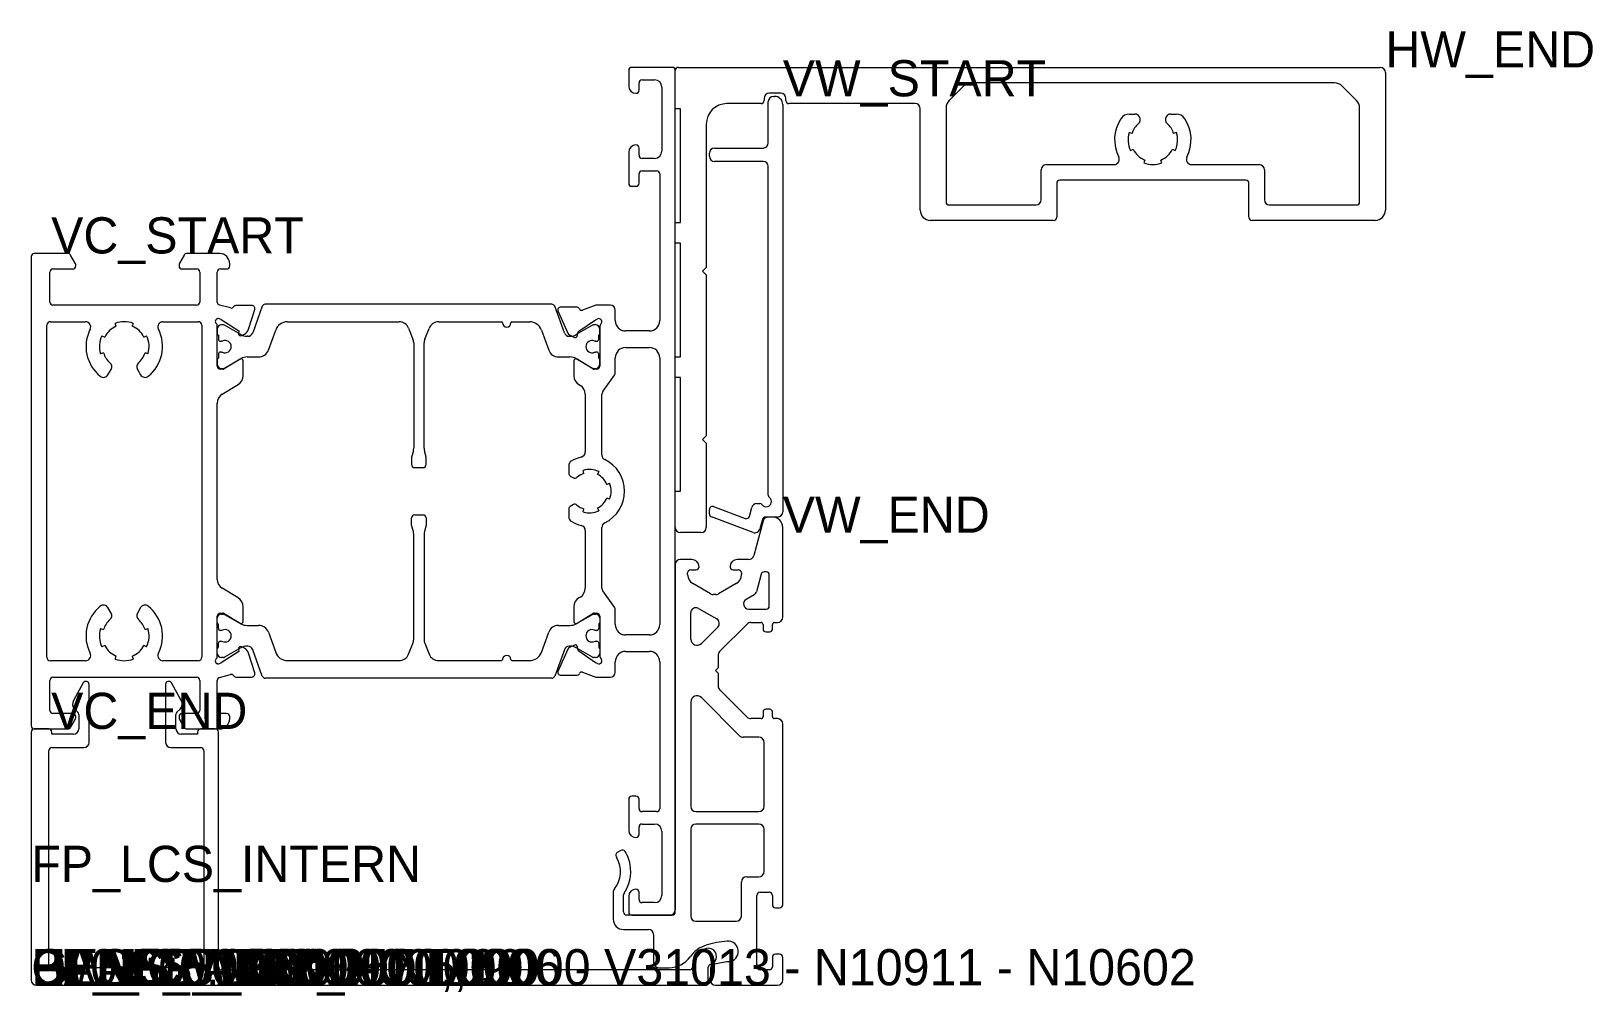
# Model space of a CAD drawing. Header units: metres. Extents: x 0 to 151, y -1 to 92.
import ezdxf

# ---------------------------------------------------------------- set-up
doc = ezdxf.new("R2010")
doc.units = ezdxf.units.M

msp = doc.modelspace()

# ---------------------------------------------------------------- linework, layer by layer
for p, q in [((57.800257, 88.501595), (57.800257, 87.001595)), ((62.000257, 88.801595), (58.100257, 88.801595)), ((62.300257, 7.101595), (62.300257, 88.501595)), ((62.300257, 84.801165), (62.300257, 88.501595)), ((62.599826, 88.801595), (130.501157, 88.801595)), ((131.001157, 88.301595), (131.001157, 74.997662)), ((58.800257, 86.601595), (58.800257, 87.301595)), ((59.100257, 87.601595), (60.300257, 87.601595)), ((61.000257, 86.901595), (61.000257, 80.701595)), ((72.499597, 86.300935), (71.399467, 86.302384)), ((90.206463, 87.008702), (88.79225, 85.594488)), ((126.086943, 87.301595), (90.91357, 87.301595)), ((128.208264, 85.594488), (126.79405, 87.008702)), ((62.800257, 84.801883), (62.300257, 84.801165)), ((62.800257, 73.801883), (62.800257, 84.801883)), ((70.600257, 85.301595), (67.300257, 85.301595)), ((70.900257, 85.802384), (70.900257, 85.601595)), ((71.300257, 81.501595), (71.300257, 85.501595)), ((71.800257, 86.001595), (71.900257, 86.001595)), ((72.700257, 85.201595), (72.700257, 45.801595)), ((73.000257, 85.601595), (73.000257, 85.800935)), ((85.499356, 85.301595), (73.300257, 85.301595)), ((85.999356, 74.997662), (85.999356, 84.801595)), ((88.499356, 84.887381), (88.499356, 75.797662)), ((128.501157, 75.797662), (128.501157, 84.887381)), ((65.300257, 83.301595), (65.300257, 69.4512)), ((106.246791, 84.284905), (106.775571, 84.284905)), ((107.208584, 84.034905), (107.224522, 84.0073)), ((109.775992, 84.0073), (109.79193, 84.034905)), ((110.224942, 84.284905), (110.753722, 84.284905)), ((106.493554, 82.416648), (106.206882, 82.505074)), ((110.793631, 82.505074), (110.50696, 82.416648)), ((57.800257, 80.601595), (57.800257, 77.601595)), ((58.800257, 80.301595), (58.800257, 81.001595)), ((65.600257, 80.201595), (65.600257, 80.501595)), ((66.100257, 81.001595), (70.800257, 81.001595)), ((106.337931, 80.756341), (106.608222, 80.886506)), ((110.392291, 80.886506), (110.662582, 80.756341)), ((60.300257, 80.001595), (59.100257, 80.001595)), ((59.100257, 78.801595), (60.500257, 78.801595)), ((70.800257, 79.701595), (66.100257, 79.701595)), ((71.300257, 47.426095), (71.300257, 79.201595)), ((97.699356, 75.997662), (97.699356, 78.897662)), ((98.199356, 79.397662), (104.754592, 79.397662)), ((107.73304, 79.842827), (107.623438, 79.563565)), ((109.377075, 79.563565), (109.267473, 79.842827)), ((112.245921, 79.397662), (118.801157, 79.397662)), ((119.301157, 78.897662), (119.301157, 75.997662)), ((58.100257, 77.301595), (58.500257, 77.301595)), ((58.800257, 77.601595), (58.800257, 78.501595)), ((60.800257, 78.501595), (60.800257, 64.301833)), ((99.199356, 77.597662), (99.199356, 74.297662)), ((117.501157, 77.897662), (99.499356, 77.897662)), ((117.801157, 74.297662), (117.801157, 77.597662)), ((88.799356, 75.497662), (97.199356, 75.497662)), ((119.801157, 75.497662), (128.201157, 75.497662)), ((62.300257, 73.801165), (62.800257, 73.801883)), ((62.300257, 71.801165), (62.300257, 73.801165)), ((98.899356, 73.997662), (86.999356, 73.997662)), ((130.001157, 73.997662), (118.101157, 73.997662)), ((62.800257, 71.801883), (62.300257, 71.801165)), ((62.800257, 60.797647), (62.800257, 71.801883)), ((0, 70.501595), (0, 25.101595)), ((3.549444, 70.801595), (0.3, 70.801595)), ((4.259807, 69.871211), (3.809252, 70.651595)), ((4.3, 69.601595), (4.3, 69.721211)), ((14.3, 69.721211), (14.3, 69.601595)), ((14.790747, 70.651595), (14.340192, 69.871211)), ((18.2, 70.801595), (15.050555, 70.801595)), ((19.2, 69.601595), (19.2, 69.801595)), ((1.8, 66.101595), (1.8, 69.001595)), ((2.1, 69.301595), (4, 69.301595)), ((14.6, 69.301595), (16, 69.301595)), ((16.3, 69.001595), (16.3, 66.101595)), ((18, 66.101611), (18, 69.001595)), ((18.3, 69.301595), (18.9, 69.301595)), ((65.300257, 69.4512), (64.946703, 69.097647)), ((64.946703, 69.097647), (65.300257, 68.744093)), ((65.300257, 68.744093), (65.300257, 53.1512)), ((16, 65.801595), (2.1, 65.801595)), ((19.260982, 65.538064), (18.223536, 65.811519)), ((21.337806, 65.777109), (19.786712, 65.777109)), ((21.022111, 63.46672), (21.624075, 65.387389)), ((22.356081, 65.689499), (21.427178, 63.137358)), ((50.36201, 65.886893), (22.637989, 65.886893)), ((51.572821, 63.137359), (50.643918, 65.689499)), ((50.961144, 65.181228), (51.909794, 63.075712)), ((52.814785, 65.595746), (51.235857, 65.606203)), ((54.630549, 65.784168), (53.328683, 65.316027)), ((56.000009, 65.801842), (54.732069, 65.801865)), ((56.5, 64.301833), (56.5, 65.301842)), ((1.5, 31.751595), (1.5, 63.851595)), ((1.85, 64.201595), (5.254078, 64.201595)), ((8.232526, 63.75643), (8.122924, 64.035692)), ((9.87656, 64.035692), (9.766958, 63.75643)), ((12.745406, 64.201595), (16.15, 64.201595)), ((16.5, 63.851595), (16.5, 31.751595)), ((18, 64.501594), (18.038281, 64.501594)), ((18, 59.901594), (18, 63.935909)), ((18, 63.486893), (18, 63.060098)), ((18.359793, 64.408181), (20.06789, 63.324118)), ((18.606444, 63.886893), (18.4, 63.886893)), ((20.288332, 62.947471), (18.706389, 63.86013)), ((24.777782, 64.186893), (35.583348, 64.186893)), ((36.510934, 63.560504), (36.927585, 62.526059)), ((38.071121, 62.511376), (38.488169, 63.557278)), ((39.417048, 64.186893), (45.5, 64.186893)), ((46.5, 64.186893), (48.222217, 64.186893)), ((54.293611, 63.86013), (52.711667, 62.947471)), ((52.966507, 63.270133), (54.595264, 64.394599)), ((54.6, 63.886893), (54.393555, 63.886893)), ((54.595264, 64.394599), (54.777973, 64.475946)), ((55, 63.754659), (55, 59.901873)), ((55, 63.060098), (55, 63.486893)), ((6.837417, 62.842916), (7.107707, 62.712751)), ((10.891777, 62.712751), (11.162067, 62.842916)), ((18.1, 62.886893), (18.1, 62.511893)), ((18.3, 62.311893), (18.411806, 62.311893)), ((18.496354, 62.330643), (18.411806, 62.311893)), ((20.06789, 63.324118), (20.055793, 63.035697)), ((20.348271, 62.850072), (20.629341, 62.997001)), ((20.950063, 62.786893), (20.887999, 62.786893)), ((22.939519, 61.444873), (23.650151, 63.397317)), ((37, 62.152448), (37, 51.964977)), ((38, 51.964934), (38, 62.140991)), ((49.349848, 63.397317), (50.06048, 61.444873)), ((52.112, 62.786893), (52.049937, 62.786893)), ((52.05473, 62.927901), (52.562153, 62.687182)), ((52.847226, 62.883991), (52.837924, 62.999086)), ((54.588193, 62.311893), (54.503645, 62.330643)), ((54.588193, 62.311893), (54.7, 62.311893)), ((54.9, 62.511893), (54.9, 62.886893)), ((59.800257, 63.301833), (57.5, 63.301833)), ((6.993039, 61.182609), (6.706367, 61.094183)), ((11.293117, 61.094183), (11.006445, 61.182609)), ((18, 60.513688), (18, 60.086893)), ((18.1, 61.061893), (18.1, 60.686893)), ((18.411806, 61.261893), (18.3, 61.261893)), ((18.411806, 61.261893), (18.496354, 61.243143)), ((20.2, 60.575355), (18.669615, 59.641787)), ((18.706389, 59.713656), (20.288332, 60.626316)), ((20.887999, 60.786893), (21.999827, 60.786893)), ((51.000173, 60.786893), (52.112, 60.786893)), ((52.711667, 60.626316), (54.293611, 59.713656)), ((54.322503, 59.645808), (52.804202, 60.572583)), ((54.503645, 61.243143), (54.588193, 61.261893)), ((54.7, 61.261893), (54.588193, 61.261893)), ((54.9, 60.686893), (54.9, 61.061893)), ((55, 60.086893), (55, 60.513688)), ((56.5, 59.31764), (56.5, 60.701816)), ((57.5, 61.701816), (59.800257, 61.701816)), ((60.800257, 60.701816), (60.800257, 34.901375)), ((62.300257, 58.797647), (62.300257, 60.797647)), ((62.300257, 60.797647), (62.800257, 60.797647)), ((7.419394, 59.064352), (7.724007, 59.591957)), ((10.275477, 59.591957), (10.58009, 59.064352)), ((18.519615, 59.601594), (18.3, 59.601594)), ((18.4, 59.686893), (18.606444, 59.686893)), ((20.5, 58.976961), (20.5, 60.40215)), ((52.5, 60.401873), (52.5, 58.97629)), ((54.393555, 59.686893), (54.6, 59.686893)), ((54.7, 59.601873), (54.478806, 59.601873)), ((55.290424, 57.432537), (56.409576, 59.030852)), ((18.479227, 57.18289), (20.020772, 58.123266)), ((52.97899, 58.122739), (53.121009, 58.03605)), ((62.800257, 58.797647), (62.300257, 58.797647)), ((62.800257, 47.801165), (62.800257, 58.797647)), ((18, 39.273996), (18, 56.329194)), ((53.6, 57.182499), (53.6, 51.596329)), ((55.2, 51.311581), (55.2, 57.145749)), ((65.300257, 53.1512), (64.946703, 52.797647)), ((36.965926, 51.706158), (36.799994, 51.086893)), ((38.199994, 51.086893), (38.034074, 51.706115)), ((64.946703, 52.797647), (65.300257, 52.444093)), ((65.300257, 52.444093), (65.300257, 44.301165)), ((36.799994, 51.086893), (36.799994, 50.386893)), ((37.099994, 50.086893), (37.899994, 50.086893)), ((38.199994, 50.386893), (38.199994, 51.086893)), ((52, 50.28353), (52, 49.529205)), ((52.15, 49.269397), (52.442654, 49.100434)), ((53.46944, 49.521626), (53.381014, 49.808298)), ((54.911156, 49.69363), (54.78099, 49.423339)), ((55.675572, 48.459209), (55.954835, 48.568811)), ((55.954835, 47.034379), (55.675572, 47.143981)), ((62.300257, 47.801165), (62.800257, 47.801165)), ((62.300257, 44.301165), (62.300257, 47.801165)), ((37.099994, 45.516297), (37.899994, 45.516297)), ((52, 46.073986), (52, 45.319661)), ((52.442654, 46.502757), (52.15, 46.333793)), ((53.381014, 45.794892), (53.46944, 46.081564)), ((54.78099, 46.179851), (54.911156, 45.909561)), ((65.600257, 45.602887), (65.600257, 46.029827)), ((69.834874, 43.814499), (65.795377, 45.321817)), ((66.005137, 46.310897), (69.077502, 45.164459)), ((69.47216, 45.367883), (69.703432, 46.231004)), ((70.186395, 46.601595), (70.475757, 46.601595)), ((36.799994, 44.516297), (36.799994, 45.216297)), ((36.965926, 43.897032), (36.799994, 44.516297)), ((38.199994, 44.516297), (38.034074, 43.897075)), ((38.199994, 45.216297), (38.199994, 44.516297)), ((53.6, 44.006862), (53.6, 38.420691)), ((55.2, 38.457442), (55.2, 44.29161)), ((70.799194, 44.931005), (69.899201, 41.572186)), ((70.740677, 45.079241), (70.492636, 44.153539)), ((72.200257, 45.301595), (71.030455, 45.301595)), ((71.700257, 45.301595), (71.282157, 45.301595)), ((72.700257, 35.601595), (72.700257, 44.301595)), ((37, 33.450743), (37, 43.638213)), ((38, 43.638256), (38, 33.4622)), ((64.800257, 43.801165), (62.800257, 43.801165)), ((63.900257, 41.201595), (62.800257, 41.201595)), ((69.416238, 41.201595), (68.300257, 41.201595)), ((62.300257, 40.701595), (62.300257, 7.301595)), ((63.500257, 39.728945), (63.500257, 39.901595)), ((63.800257, 40.201595), (64.300257, 40.201595)), ((67.900257, 40.201595), (68.400257, 40.201595)), ((68.700257, 39.901595), (68.700257, 39.728945)), ((70.609351, 39.779241), (70.154541, 38.081867)), ((71.100257, 40.001595), (70.899129, 40.001595)), ((71.400257, 36.701595), (71.400257, 39.701595)), ((20.020772, 37.479924), (18.479227, 38.420301)), ((56.409576, 36.572339), (55.290424, 38.170654)), ((65.722501, 37.868582), (64.000257, 38.86292)), ((66.228014, 37.801595), (65.972501, 37.801595)), ((68.200257, 38.86292), (66.478014, 37.868582)), ((69.921578, 37.778264), (69.153143, 37.334608)), ((7.724007, 36.011233), (7.419394, 36.538838)), ((10.58009, 36.538838), (10.275477, 36.011233)), ((20.5, 35.201041), (20.5, 36.626229)), ((52.5, 36.626901), (52.5, 35.201318)), ((53.121009, 37.567141), (52.97899, 37.480452)), ((56.5, 34.901318), (56.5, 36.285551)), ((64.550257, 36.466916), (66.312464, 35.449506)), ((69.403143, 36.401595), (71.100257, 36.401595)), ((18, 31.667282), (18, 35.701596)), ((18, 35.089502), (18, 35.516297)), ((18.1, 34.541297), (18.1, 34.916297)), ((18.3, 36.001596), (18.519615, 36.001596)), ((18.4, 35.916297), (18.606444, 35.916297)), ((18.669615, 35.961404), (20.2, 35.027836)), ((18.706389, 35.889534), (20.288332, 34.976875)), ((20.887999, 34.816297), (21.999827, 34.816297)), ((51.000173, 34.816297), (52.112, 34.816297)), ((52.711667, 34.976875), (54.293611, 35.889534)), ((52.804202, 35.030607), (54.322503, 35.957383)), ((54.393555, 35.916297), (54.6, 35.916297)), ((54.478806, 36.001318), (54.7, 36.001318)), ((54.9, 34.916297), (54.9, 34.541297)), ((55, 35.701318), (55, 31.848531)), ((55, 35.516297), (55, 35.089502)), ((63.800257, 33.495708), (63.800257, 36.033904)), ((66.588125, 32.289463), (69.253811, 34.955149)), ((69.607364, 35.101595), (70.600257, 35.101595)), ((70.800257, 34.901595), (70.800257, 34.451595)), ((71.700257, 34.451595), (71.700257, 34.901595)), ((71.900257, 35.101595), (72.200257, 35.101595)), ((6.706367, 34.509008), (6.993039, 34.420581)), ((11.006445, 34.420581), (11.293117, 34.509008)), ((18.411806, 34.341297), (18.3, 34.341297)), ((18.3, 33.291297), (18.411806, 33.291297)), ((18.496354, 34.360047), (18.411806, 34.341297)), ((18.411806, 33.291297), (18.496354, 33.272547)), ((22.939519, 34.158317), (23.650151, 32.205873)), ((49.349848, 32.205873), (50.06048, 34.158317)), ((54.588193, 34.341297), (54.503645, 34.360047)), ((54.503645, 33.272547), (54.588193, 33.291297)), ((54.7, 34.341297), (54.588193, 34.341297)), ((54.588193, 33.291297), (54.7, 33.291297)), ((59.800257, 33.901375), (57.5, 33.901375)), ((66.416018, 34.66294), (64.824522, 33.071444)), ((71.050257, 34.201595), (71.450257, 34.201595)), ((7.107707, 32.890439), (6.837417, 32.760274)), ((8.122924, 31.567498), (8.232526, 31.84676)), ((9.766958, 31.84676), (9.87656, 31.567498)), ((11.162067, 32.760274), (10.891777, 32.890439)), ((18, 32.116297), (18, 32.543092)), ((18.1, 32.716297), (18.1, 33.091297)), ((20.06789, 32.279072), (18.359793, 31.195009)), ((20.288332, 32.65572), (18.706389, 31.74306)), ((20.055793, 32.567494), (20.06789, 32.279072)), ((20.629341, 32.606189), (20.348271, 32.753119)), ((20.950063, 32.816297), (20.887999, 32.816297)), ((21.624075, 30.215802), (21.022111, 32.136471)), ((22.356081, 29.913691), (21.427178, 32.465832)), ((36.510934, 32.042687), (36.927585, 33.077132)), ((38.071121, 33.091815), (38.488169, 32.045912)), ((51.572821, 32.465832), (50.643918, 29.913691)), ((51.909794, 32.527478), (50.961144, 30.421963)), ((52.112, 32.816297), (52.049937, 32.816297)), ((52.562153, 32.916009), (52.05473, 32.675289)), ((54.293611, 31.74306), (52.711667, 32.65572)), ((52.837924, 32.604105), (52.847226, 32.7192)), ((54.595264, 31.208592), (52.966507, 32.333058)), ((54.9, 33.091297), (54.9, 32.716297)), ((55, 32.543092), (55, 32.116297)), ((57.5, 32.301357), (59.800257, 32.301357)), ((66.500257, 30.751595), (66.500257, 32.077331)), ((5.254078, 31.401595), (1.85, 31.401595)), ((16.15, 31.401595), (12.745406, 31.401595)), ((18.038281, 31.101596), (18, 31.101596)), ((18.606444, 31.716297), (18.4, 31.716297)), ((24.777782, 31.416297), (35.583348, 31.416297)), ((39.417048, 31.416297), (45.5, 31.416297)), ((46.5, 31.416297), (48.222217, 31.416297)), ((53.328683, 30.287163), (54.630549, 29.819023)), ((54.6, 31.716297), (54.393555, 31.716297)), ((54.777973, 31.127245), (54.595264, 31.208592)), ((56.5, 30.301348), (56.5, 31.301357)), ((60.800257, 31.301357), (60.800257, 17.101595)), ((66.200257, 30.451595), (66.500257, 30.751595)), ((66.500257, 30.151595), (66.200257, 30.451595)), ((1.8, 26.601595), (1.8, 29.501595)), ((2.1, 29.801595), (16, 29.801595)), ((5.040205, 29.251068), (4.089054, 27.569936)), ((5.600316, 23.501595), (5.600316, 29.101595)), ((13, 29.101595), (13, 23.501595)), ((14.511263, 27.569936), (13.560112, 29.251068)), ((16.3, 29.501595), (16.3, 26.601595)), ((18, 26.601595), (18, 29.50158)), ((18.223536, 29.791671), (19.260982, 30.065127)), ((19.786712, 29.826081), (21.337806, 29.826081)), ((50.36201, 29.716297), (22.637989, 29.716297)), ((51.235857, 29.996988), (52.814785, 30.007445)), ((54.732069, 29.801326), (56.000009, 29.801348)), ((66.500257, 28.825859), (66.500257, 30.151595)), ((63.800257, 27.407483), (63.800257, 17.301595)), ((68.508226, 24.148042), (64.824522, 27.831747)), ((69.253811, 25.948042), (66.588125, 28.613727)), ((4, 26.301595), (2.1, 26.301595)), ((3.809252, 24.951595), (4.259807, 25.73198)), ((4.203326, 26.730261), (4.512448, 26.421139)), ((4.3, 25.88198), (4.3, 26.001595)), ((4.600316, 26.209007), (4.600316, 24.801595)), ((14, 24.801595), (14, 26.209007)), ((14.087868, 26.421139), (14.39699, 26.730261)), ((14.3, 26.001595), (14.3, 25.88198)), ((14.340192, 25.73198), (14.790747, 24.951595)), ((16, 26.301595), (14.6, 26.301595)), ((18.9, 26.301595), (18.3, 26.301595)), ((19.2, 25.801595), (19.2, 26.001595)), ((70.600257, 25.801595), (69.607364, 25.801595)), ((70.800257, 26.451595), (70.800257, 26.001595)), ((71.450257, 26.701595), (71.050257, 26.701595)), ((71.700257, 26.001595), (71.700257, 26.451595)), ((72.200257, 25.801595), (71.900257, 25.801595)), ((0, 24.501595), (0, 0.5)), ((0.3, 24.801595), (3.549444, 24.801595)), ((1.7, 24.801595), (0.3, 24.801595)), ((2, 24.301595), (2, 24.501595)), ((4.100316, 24.301595), (2, 24.301595)), ((16.1, 24.301595), (14.5, 24.301595)), ((15.050555, 24.801595), (18.2, 24.801595)), ((16.1, 24.501595), (16.1, 24.301595)), ((17.8, 24.801595), (16.4, 24.801595)), ((18.1, 1.796751), (18.1, 24.501595)), ((72.700257, 7.801595), (72.700257, 25.301595)), ((1.700316, 1.996751), (1.700316, 22.701595)), ((2.000316, 23.001595), (5.100316, 23.001595)), ((13.5, 23.001595), (16.4, 23.001595)), ((16.7, 22.701595), (16.7, 1.996751)), ((70.400257, 24.001595), (68.86178, 24.001595)), ((70.900257, 17.301595), (70.900257, 23.501595)), ((58.500257, 18.301595), (58.100257, 18.301595)), ((57.800257, 18.001595), (57.800257, 15.001595)), ((58.800257, 17.101595), (58.800257, 18.001595)), ((60.500257, 16.801595), (59.100257, 16.801595)), ((64.300257, 16.801595), (70.400257, 16.801595)), ((58.800257, 14.601595), (58.800257, 15.301595)), ((59.100257, 15.601595), (60.300257, 15.601595)), ((70.400257, 15.601595), (64.300257, 15.601595)), ((61.000257, 14.901595), (61.000257, 8.701595)), ((63.800257, 15.101595), (63.800257, 6.701595)), ((70.900257, 11.001595), (70.900257, 15.101595)), ((56.584232, 12.441788), (56.64045, 12.344415)), ((57.04045, 13.051595), (56.69404, 12.851595)), ((57.506475, 12.844415), (57.450257, 12.941788)), ((68.700257, 6.701595), (68.700257, 10.001595)), ((69.200257, 10.501595), (70.400257, 10.501595)), ((56.300257, 9.009135), (56.300257, 6.401595)), ((57.300257, 7.101595), (57.300257, 8.745515)), ((57.800257, 8.601595), (57.800257, 7.101595)), ((58.800257, 8.301595), (58.800257, 9.001595)), ((60.300257, 8.001595), (59.100257, 8.001595)), ((70.200257, 1.801595), (70.200257, 8.701595)), ((70.500257, 9.001595), (71.400257, 9.001595)), ((71.700257, 8.701595), (71.700257, 7.801595)), ((61.800257, 6.801595), (57.600257, 6.801595)), ((58.100257, 6.801595), (62.000257, 6.801595)), ((64.300257, 6.201595), (68.200257, 6.201595)), ((72.000257, 7.501595), (72.400257, 7.501595)), ((57.300257, 5.401595), (59.700257, 5.401595)), ((60.200257, 4.901595), (60.200257, 2.201595)), ((64.885352, 3.31423), (64.068374, 2.340593)), ((16.4, 1.696751), (2.000316, 1.696751)), ((60.700257, 1.701595), (61.700257, 1.701595)), ((63.998188, 2.147757), (63.998188, 1.796751)), ((65.498188, 0.3), (65.498188, 1.741699)), ((65.700257, 1.547394), (65.700257, 0.501595)), ((71.700257, 2.701595), (71.700257, 1.801595)), ((72.400257, 3.001595), (72.000257, 3.001595)), ((72.700257, 0.501595), (72.700257, 2.701595)), ((0.5, 0), (65.198188, 0)), ((63.698188, 1.496751), (18.4, 1.496751)), ((66.200257, 0.001595), (72.200257, 0.001595)), ((71.400257, 1.501595), (70.500257, 1.501595))]:
    msp.add_line(p, q)
for centre, radius, start, end in [((58.100257, 88.501595), 0.3, 90, 180), ((62.000257, 88.501595), 0.3, 360, 90), ((62.600257, 88.501595), 0.3, 90, 180), ((130.501157, 88.301595), 0.5, 360, 90), ((58.500257, 87.001595), 0.7, 180, 270), ((58.500257, 86.601595), 0.3, 270, 360), ((59.100257, 87.301595), 0.3, 90, 180), ((60.300257, 86.901595), 0.7, 360, 90), ((71.400257, 85.802384), 0.5, 90, 180), ((72.500257, 85.800935), 0.5, 360, 90), ((90.91357, 86.301595), 1, 90, 135), ((126.086943, 86.301595), 1, 45, 90), ((67.300257, 83.301595), 2, 90, 180), ((70.600257, 85.601595), 0.3, 270, 360), ((71.800257, 85.501595), 0.5, 90, 180), ((71.900257, 85.201595), 0.8, 360, 90), ((73.300257, 85.601595), 0.3, 180, 270), ((85.499356, 84.801595), 0.5, 360, 90), ((89.499356, 84.887381), 1, 135, 180), ((127.501157, 84.887381), 1, 360, 45), ((108.500257, 81.797662), 3.7, 146.575973, 206.896546), ((106.246791, 83.284905), 1, 90, 146.575973), ((108.500257, 81.797662), 2.1, 131.087489, 162.857143), ((106.775571, 83.784905), 0.5, 30, 90), ((106.791509, 83.7573), 0.5, 311.087489, 30), ((110.209004, 83.7573), 0.5, 150, 228.912511), ((110.224942, 83.784905), 0.5, 90, 150), ((108.500257, 81.797662), 2.1, 17.142857, 48.912511), ((110.753722, 83.284905), 1, 33.424027, 90), ((108.500257, 81.797662), 3.7, 333.103454, 33.424027), ((108.500257, 81.797662), 2.4, 162.857143, 205.714286), ((108.500257, 81.797662), 2.4, 334.285714, 17.142857), ((58.500257, 80.601595), 0.7, 90, 180), ((58.500257, 81.001595), 0.3, 360, 90), ((59.100257, 80.301595), 0.3, 180, 270), ((60.300257, 80.701595), 0.7, 270, 360), ((66.100257, 80.501595), 0.5, 90, 180), ((66.100257, 80.201595), 0.5, 180, 270), ((70.800257, 81.501595), 0.5, 270, 360), ((104.754592, 79.897662), 0.5, 270, 26.896546), ((108.500257, 81.797662), 2.1, 205.714286, 248.571429), ((108.500257, 81.797662), 2.1, 291.428571, 334.285714), ((112.245921, 79.897662), 0.5, 153.103454, 270), ((59.100257, 78.501595), 0.3, 90, 180), ((60.500257, 78.501595), 0.3, 360, 90), ((70.800257, 79.201595), 0.5, 360, 90), ((98.199356, 78.897662), 0.5, 90, 180), ((108.500257, 81.797662), 2.4, 248.571429, 291.428571), ((118.801157, 78.897662), 0.5, 360, 90), ((58.100257, 77.601595), 0.3, 180, 270), ((58.500257, 77.601595), 0.3, 270, 360), ((99.499356, 77.597662), 0.3, 90, 180), ((117.501157, 77.597662), 0.3, 360, 90), ((88.799356, 75.797662), 0.3, 180, 270), ((97.199356, 75.997662), 0.5, 270, 360), ((119.801157, 75.997662), 0.5, 180, 270), ((128.201157, 75.797662), 0.3, 270, 360), ((86.999356, 74.997662), 1, 180, 270), ((98.899356, 74.297662), 0.3, 270, 360), ((118.101157, 74.297662), 0.3, 180, 270), ((130.001157, 74.997662), 1, 270, 360), ((0.3, 70.501595), 0.3, 90, 180), ((3.549444, 70.501595), 0.3, 30, 90), ((4, 69.601595), 0.3, 270, 360), ((4, 69.721211), 0.3, 360, 30), ((14.6, 69.721211), 0.3, 150, 180), ((14.6, 69.601595), 0.3, 180, 270), ((15.050555, 70.501595), 0.3, 90, 150), ((18.2, 69.801595), 1, 360, 90), ((18.9, 69.601595), 0.3, 270, 360), ((2.1, 69.001595), 0.3, 90, 180), ((16, 69.001595), 0.3, 360, 90), ((18.3, 69.001595), 0.3, 90, 180), ((2.1, 66.101595), 0.3, 180, 270), ((16, 66.101595), 0.3, 270, 360), ((18.3, 66.101611), 0.3, 180, 255.233538), ((19.350703, 65.824333), 0.3, 252.598279, 330.367342), ((19.785309, 65.577114), 0.2, 90, 150.367342), ((21.337806, 65.477109), 0.3, 342.598279, 90), ((22.637989, 65.586893), 0.3, 90, 160), ((50.36201, 65.586893), 0.3, 20, 90), ((51.23387, 65.30621), 0.3, 90, 204.620541), ((52.813229, 65.360751), 0.235, 24, 90), ((53.249164, 65.537165), 0.235, 204, 289.778171), ((54.732063, 65.501865), 0.3, 90, 109.778171), ((56, 65.301842), 0.5, 360, 90), ((1.85, 63.851595), 0.35, 90, 180), ((5.254078, 63.701595), 0.5, 333.103454, 90), ((8.999742, 61.801595), 3.7, 153.103454, 231.010701), ((8.999742, 61.801595), 2.1, 111.428571, 154.285714), ((8.999742, 61.801595), 2.4, 68.571429, 111.428571), ((8.999742, 61.801595), 2.1, 25.714286, 68.571429), ((8.999742, 61.801595), 3.7, 308.989299, 26.896546), ((12.745406, 63.701595), 0.5, 90, 206.896546), ((16.15, 63.851595), 0.35, 360, 90), ((18.1, 64.218752), 0.3, 109.471221, 250.528779), ((18.4, 63.486893), 0.4, 90, 180), ((18.038281, 63.901594), 0.6, 57.598279, 90), ((18.606444, 63.686893), 0.2, 60.018361, 90), ((20.258726, 63.705975), 0.8, 297.598279, 342.598279), ((24.777782, 62.986893), 1.2, 90, 160), ((35.583348, 63.186893), 1, 21.938469, 90), ((39.417048, 63.186893), 1, 90, 158.260625), ((45.5, 64.086893), 0.1, 360, 90), ((46, 64.086893), 0.4, 180, 270), ((46, 64.086893), 0.4, 270, 360), ((46.5, 64.086893), 0.1, 90, 180), ((48.222217, 62.986893), 1.2, 20, 90), ((54.393555, 63.686893), 0.2, 90, 119.981639), ((54.6, 63.486893), 0.4, 360, 90), ((54.899975, 64.201864), 0.300009, 311.812671, 113.995287), ((55.3, 63.754659), 0.3, 131.812671, 180), ((57.5, 64.301833), 1, 180, 270), ((59.800257, 64.301833), 1, 270, 360), ((8.999742, 61.801595), 2.4, 154.285714, 197.142857), ((8.999742, 61.801595), 2.4, 342.857143, 25.714286), ((18.2, 63.060098), 0.2, 180, 240), ((18.3, 62.511893), 0.2, 180, 270), ((18.75, 61.786893), 0.6, 360, 115.007833), ((20.255617, 63.027316), 0.2, 180, 297.598279), ((20.887999, 63.986893), 1.2, 240.018361, 270), ((20.950063, 63.286893), 0.5, 270, 342.598279), ((36, 62.152448), 1, 360, 21.938469), ((39, 62.140991), 1, 158.260625, 180), ((52.049937, 63.286893), 0.5, 197.401721, 270), ((52.183314, 63.198948), 0.3, 204.254172, 244.620541), ((52.112, 63.986893), 1.2, 270, 299.981639), ((52.647876, 62.86788), 0.2, 244.620541, 4.620541), ((53.136949, 63.023253), 0.3, 124.620541, 184.620541), ((54.25, 61.786893), 0.6, 64.992167, 180), ((54.7, 62.511893), 0.2, 270, 360), ((54.8, 63.060098), 0.2, 300, 360), ((8.999742, 61.801595), 2.1, 197.142857, 228.912511), ((8.999742, 61.801595), 2.1, 311.087489, 342.857143), ((18.2, 60.513688), 0.2, 120, 180), ((18.3, 61.061893), 0.2, 90, 180), ((18.75, 61.786893), 0.6, 244.992167, 360), ((20.3, 60.40215), 0.2, 360, 120), ((20.887999, 59.586893), 1.2, 90, 119.981639), ((21.999827, 61.786893), 1, 270, 340), ((51.000173, 61.786893), 1, 200, 270), ((52.112, 59.586893), 1.2, 60.018361, 90), ((52.7, 60.401873), 0.2, 58.6, 180), ((54.25, 61.786893), 0.6, 180, 295.007833), ((54.7, 61.061893), 0.2, 360, 90), ((54.8, 60.513688), 0.2, 360, 60), ((57.5, 60.701816), 1, 90, 180), ((59.800257, 60.701816), 1, 360, 90), ((6.986381, 59.314352), 0.5, 231.010701, 330), ((7.290994, 59.841957), 0.5, 330, 48.912511), ((10.70849, 59.841957), 0.5, 131.087489, 210), ((11.013103, 59.314352), 0.5, 210, 308.989299), ((18.4, 60.086893), 0.4, 180, 270), ((18.3, 59.901594), 0.3, 180, 270), ((18.519615, 59.901594), 0.3, 270, 300), ((18.606444, 59.886893), 0.2, 270, 299.981639), ((19.5, 58.976961), 1, 301.384101, 360), ((53.5, 58.97629), 1, 180, 238.6), ((54.393555, 59.886893), 0.2, 240.018361, 270), ((54.478806, 59.901873), 0.3, 238.6, 270), ((54.6, 60.086893), 0.4, 270, 360), ((54.7, 59.901873), 0.3, 270, 360), ((56, 59.31764), 0.5, 325, 360), ((52.6, 57.182499), 1, 360, 58.6), ((55.7, 57.145749), 0.5, 145, 180), ((19, 56.329194), 1, 121.384101, 180), ((36, 51.964977), 1, 345, 360), ((39, 51.964934), 1, 180, 195), ((53.1, 51.596329), 0.5, 283.342364, 360), ((37.099994, 50.386893), 0.3, 180, 270), ((37.899994, 50.386893), 0.3, 270, 360), ((52.5, 50.28353), 0.5, 121.14739, 180), ((54, 47.801595), 3.4, 103.342364, 121.14739), ((54, 47.801595), 2.1, 64.285714, 107.142857), ((55.7, 51.311581), 0.5, 180, 244.157587), ((54, 47.801595), 3.4, 295.842413, 64.157587), ((52.3, 49.529205), 0.3, 180, 240), ((52.592654, 49.360241), 0.3, 240, 312.079787), ((54, 47.801595), 1.8, 107.142857, 132.079787), ((54, 47.801595), 1.8, 21.428571, 64.285714), ((54, 47.801595), 2.1, 338.571429, 21.428571), ((54, 47.801595), 1.8, 295.714286, 338.571429), ((71.100257, 46.801595), 0.5, 218.682187, 51.317813), ((71.600257, 47.426095), 0.3, 180, 231.317813), ((37.099994, 45.216297), 0.3, 90, 180), ((37.899994, 45.216297), 0.3, 360, 90), ((52.3, 46.073986), 0.3, 120, 180), ((52.5, 45.319661), 0.5, 180, 238.85261), ((52.592654, 46.242949), 0.3, 47.920213, 120), ((54, 47.801595), 1.8, 227.920213, 252.857143), ((54, 47.801595), 2.1, 252.857143, 295.714286), ((65.900257, 46.029827), 0.3, 69.537191, 180), ((65.900257, 45.602887), 0.3, 180, 249.537191), ((69.182382, 45.445529), 0.3, 249.537191, 345), ((70.186395, 46.101595), 0.5, 90, 165), ((70.475757, 46.301595), 0.3, 38.682187, 90), ((72.200257, 45.801595), 0.5, 270, 360), ((36, 43.638213), 1, 360, 15), ((39, 43.638256), 1, 165, 180), ((54, 47.801595), 3.4, 238.85261, 256.657636), ((53.1, 44.006862), 0.5, 360, 76.657636), ((55.7, 44.29161), 0.5, 115.842413, 180), ((62.800257, 44.301165), 0.5, 180, 270), ((64.800257, 44.301165), 0.5, 270, 360), ((70.009673, 44.282949), 0.5, 249.537191, 345), ((71.030455, 45.001595), 0.3, 90, 165), ((71.282157, 44.801595), 0.5, 90, 165), ((71.700257, 44.301595), 1, 360, 90), ((62.800257, 40.701595), 0.5, 90, 180), ((63.900257, 40.501595), 0.7, 360, 90), ((68.300257, 40.501595), 0.7, 90, 180), ((69.416238, 41.701595), 0.5, 270, 345), ((63.800257, 39.901595), 0.3, 90, 180), ((64.500257, 39.728945), 1, 180, 240), ((64.300257, 40.501595), 0.3, 270, 360), ((67.900257, 40.501595), 0.3, 180, 270), ((67.700257, 39.728945), 1, 300, 360), ((68.400257, 39.901595), 0.3, 360, 90), ((70.899129, 39.701595), 0.3, 90, 165), ((71.100257, 39.701595), 0.3, 360, 90), ((19, 39.273996), 1, 180, 238.615899), ((52.6, 38.420691), 1, 301.4, 360), ((55.7, 38.457442), 0.5, 180, 215), ((65.972501, 38.301595), 0.5, 240, 270), ((66.228014, 38.301595), 0.5, 270, 300), ((69.671578, 38.211277), 0.5, 300, 345), ((8.999742, 33.801595), 3.7, 128.989299, 206.896546), ((6.986381, 36.288838), 0.5, 30, 128.989299), ((11.013103, 36.288838), 0.5, 51.010701, 150), ((8.999742, 33.801595), 3.7, 333.103454, 51.010701), ((19.5, 36.626229), 1, 360, 58.615899), ((53.5, 36.626901), 1, 121.4, 180), ((56, 36.285551), 0.5, 360, 35), ((64.300257, 36.033904), 0.5, 60, 180), ((69.403143, 36.901595), 0.5, 120, 270), ((71.100257, 36.701595), 0.3, 270, 360), ((8.999742, 33.801595), 2.1, 131.087489, 162.857143), ((7.290994, 35.761233), 0.5, 311.087489, 30), ((10.70849, 35.761233), 0.5, 150, 228.912511), ((8.999742, 33.801595), 2.1, 17.142857, 48.912511), ((18.3, 35.701596), 0.3, 90, 180), ((18.4, 35.516297), 0.4, 90, 180), ((18.2, 35.089502), 0.2, 180, 240), ((18.519615, 35.701596), 0.3, 60, 90), ((18.606444, 35.716297), 0.2, 60.018361, 90), ((20.3, 35.201041), 0.2, 240, 360), ((20.887999, 36.016297), 1.2, 240.018361, 270), ((21.999827, 33.816297), 1, 20, 90), ((51.000173, 33.816297), 1, 90, 160), ((52.112, 36.016297), 1.2, 270, 299.981639), ((52.7, 35.201318), 0.2, 180, 301.4), ((54.393555, 35.716297), 0.2, 90, 119.981639), ((54.478806, 35.701318), 0.3, 90, 121.4), ((54.6, 35.516297), 0.4, 360, 90), ((54.7, 35.701318), 0.3, 360, 90), ((54.8, 35.089502), 0.2, 300, 360), ((57.5, 34.901375), 1, 180, 270), ((59.800257, 34.901375), 1, 270, 360), ((66.062464, 35.016493), 0.5, 315, 60), ((69.607364, 34.601595), 0.5, 90, 135), ((70.600257, 34.901595), 0.2, 360, 90), ((71.900257, 34.901595), 0.2, 90, 180), ((72.200257, 35.601595), 0.5, 270, 360), ((8.999742, 33.801595), 2.4, 162.857143, 205.714286), ((8.999742, 33.801595), 2.4, 334.285714, 17.142857), ((18.3, 34.541297), 0.2, 180, 270), ((18.3, 33.091297), 0.2, 90, 180), ((18.75, 33.816297), 0.6, 360, 115.007833), ((18.75, 33.816297), 0.6, 244.992167, 360), ((36, 33.450743), 1, 338.061531, 360), ((39, 33.4622), 1, 180, 201.739375), ((54.25, 33.816297), 0.6, 64.992167, 180), ((54.25, 33.816297), 0.6, 180, 295.007833), ((54.7, 34.541297), 0.2, 270, 360), ((54.7, 33.091297), 0.2, 360, 90), ((64.400257, 33.495708), 0.6, 180, 315), ((71.050257, 34.451595), 0.25, 180, 270), ((71.450257, 34.451595), 0.25, 270, 360), ((1.85, 31.751595), 0.35, 180, 270), ((5.254078, 31.901595), 0.5, 270, 26.896546), ((8.999742, 33.801595), 2.1, 205.714286, 248.571429), ((8.999742, 33.801595), 2.1, 291.428571, 334.285714), ((12.745406, 31.901595), 0.5, 153.103454, 270), ((16.15, 31.751595), 0.35, 270, 360), ((18.2, 32.543092), 0.2, 120, 180), ((18.4, 32.116297), 0.4, 180, 270), ((18.606444, 31.916297), 0.2, 270, 299.981639), ((20.255617, 32.575875), 0.2, 62.401721, 180), ((20.887999, 31.616297), 1.2, 90, 119.981639), ((20.258726, 31.897215), 0.8, 17.401721, 62.401721), ((20.950063, 32.316297), 0.5, 17.401721, 90), ((24.777782, 32.616297), 1.2, 200, 270), ((35.583348, 32.416297), 1, 270, 338.061531), ((39.417048, 32.416297), 1, 201.739375, 270), ((46, 31.516297), 0.4, 90, 180), ((46, 31.516297), 0.4, 360, 90), ((48.222217, 32.616297), 1.2, 270, 340), ((52.049937, 32.316297), 0.5, 90, 162.598279), ((52.183314, 32.404243), 0.3, 115.379459, 155.745828), ((52.112, 31.616297), 1.2, 60.018361, 90), ((52.647876, 32.735311), 0.2, 355.379459, 115.379459), ((53.136949, 32.579938), 0.3, 175.379459, 235.379459), ((54.393555, 31.916297), 0.2, 240.018361, 270), ((54.6, 32.116297), 0.4, 270, 360), ((54.8, 32.543092), 0.2, 360, 60), ((55.3, 31.848531), 0.3, 180, 228.187329), ((57.5, 31.301357), 1, 90, 180), ((59.800257, 31.301357), 1, 360, 90), ((66.800257, 32.077331), 0.3, 135, 180), ((8.999742, 33.801595), 2.4, 248.571429, 291.428571), ((18.1, 31.384439), 0.3, 109.471221, 250.528779), ((18.038281, 31.701596), 0.6, 270, 302.401721), ((21.337806, 30.126081), 0.3, 270, 17.401721), ((45.5, 31.516297), 0.1, 270, 360), ((46.5, 31.516297), 0.1, 180, 270), ((51.23387, 30.296981), 0.3, 155.379459, 270), ((53.249164, 30.066026), 0.235, 70.221829, 156), ((54.899975, 31.401327), 0.300009, 246.004713, 48.187329), ((56, 30.301348), 0.5, 270, 360), ((2.1, 29.501595), 0.3, 90, 180), ((5.300316, 29.101595), 0.3, 360, 150.116348), ((13.3, 29.101595), 0.3, 29.883652, 180), ((16, 29.501595), 0.3, 360, 90), ((18.3, 29.50158), 0.3, 104.766462, 180), ((19.350703, 29.778858), 0.3, 29.632658, 107.401721), ((19.785309, 30.026076), 0.2, 209.632658, 270), ((22.637989, 30.016297), 0.3, 200, 270), ((50.36201, 30.016297), 0.3, 270, 340), ((52.813229, 30.24244), 0.235, 270, 336), ((54.732063, 30.101326), 0.3, 250.221829, 270), ((66.800257, 28.825859), 0.3, 180, 225), ((4.698301, 27.225236), 0.7, 150.499678, 225), ((13.902015, 27.225236), 0.7, 315, 29.500322), ((64.400257, 27.407483), 0.6, 45, 180), ((2.1, 26.601595), 0.3, 180, 270), ((4, 26.001595), 0.3, 360, 90), ((4, 25.88198), 0.3, 330, 360), ((4.300316, 26.209007), 0.3, 360, 45), ((14.3, 26.209007), 0.3, 135, 180), ((14.6, 26.001595), 0.3, 90, 180), ((14.6, 25.88198), 0.3, 180, 210), ((16, 26.601595), 0.3, 270, 360), ((18.3, 26.601595), 0.3, 180, 270), ((18.2, 25.801595), 1, 270, 360), ((18.9, 26.001595), 0.3, 360, 90), ((69.607364, 26.301595), 0.5, 225, 270), ((70.600257, 26.001595), 0.2, 270, 360), ((71.050257, 26.451595), 0.25, 90, 180), ((71.450257, 26.451595), 0.25, 360, 90), ((71.900257, 26.001595), 0.2, 180, 270), ((72.200257, 25.301595), 0.5, 360, 90), ((0.3, 25.101595), 0.3, 180, 270), ((0.3, 24.501595), 0.3, 90, 180), ((1.7, 24.501595), 0.3, 360, 90), ((3.549444, 25.101595), 0.3, 270, 330), ((4.100316, 24.801595), 0.5, 270, 360), ((14.5, 24.801595), 0.5, 180, 270), ((15.050555, 25.101595), 0.3, 210, 270), ((16.4, 24.501595), 0.3, 90, 180), ((17.8, 24.501595), 0.3, 360, 90), ((2.000316, 22.701595), 0.3, 90, 180), ((5.100316, 23.501595), 0.5, 270, 360), ((13.5, 23.501595), 0.5, 180, 270), ((16.4, 22.701595), 0.3, 360, 90), ((68.86178, 24.501595), 0.5, 225, 270), ((70.400257, 23.501595), 0.5, 360, 90), ((58.100257, 18.001595), 0.3, 90, 180), ((58.500257, 18.001595), 0.3, 360, 90), ((59.100257, 17.101595), 0.3, 180, 270), ((60.500257, 17.101595), 0.3, 270, 360), ((64.300257, 17.301595), 0.5, 180, 270), ((70.400257, 17.301595), 0.5, 270, 360), ((59.100257, 15.301595), 0.3, 90, 180), ((60.300257, 14.901595), 0.7, 360, 90), ((64.300257, 15.101595), 0.5, 90, 180), ((70.400257, 15.101595), 0.5, 360, 90), ((58.500257, 15.001595), 0.7, 180, 270), ((58.500257, 14.601595), 0.3, 270, 360), ((54.314617, 11.001595), 2.685641, 321.284751, 30), ((56.84404, 12.591788), 0.3, 120, 210), ((57.19045, 12.791788), 0.3, 30, 120), ((54.314617, 11.001595), 3.685641, 325.524622, 30), ((70.400257, 11.001595), 0.5, 270, 360), ((56.800257, 9.009135), 0.5, 141.284751, 180), ((58.500257, 8.601595), 0.7, 90, 180), ((58.500257, 9.001595), 0.3, 360, 90), ((69.200257, 10.001595), 0.5, 90, 180), ((57.600257, 8.745515), 0.3, 145.524622, 180), ((59.100257, 8.301595), 0.3, 180, 270), ((60.300257, 8.701595), 0.7, 270, 360), ((70.500257, 8.701595), 0.3, 90, 180), ((71.400257, 8.701595), 0.3, 360, 90), ((72.000257, 7.801595), 0.3, 180, 270), ((72.400257, 7.801595), 0.3, 270, 360), ((57.300257, 6.401595), 1, 180, 270), ((57.600257, 7.101595), 0.3, 180, 270), ((58.100257, 7.101595), 0.3, 180, 270), ((61.800257, 7.301595), 0.5, 270, 360), ((62.000257, 7.101595), 0.3, 270, 360), ((64.300257, 6.701595), 0.5, 180, 270), ((68.200257, 6.701595), 0.5, 270, 360), ((59.700257, 4.901595), 0.5, 360, 90), ((66.187465, 1.021192), 3, 107.585703, 144.672086), ((65.498188, 2.8), 0.8, 285.82662, 140), ((68.000257, -4.698405), 9, 94.301222, 107.585703), ((67.400257, 3.279063), 1, 274.301222, 94.301222), ((2.000316, 1.996751), 0.3, 180, 270), ((16.4, 1.996751), 0.3, 270, 360), ((18.4, 1.796751), 0.3, 180, 270), ((60.700257, 2.201595), 0.5, 180, 270), ((61.700257, 4.201595), 2.5, 270, 324.672086), ((63.698188, 1.796751), 0.3, 270, 360), ((64.298188, 2.147757), 0.3, 140, 180), ((65.798188, 1.741699), 0.3, 105.82662, 180), ((66.200257, 1.547394), 0.5, 106.07665, 180), ((68.000257, -4.698405), 7, 94.301222, 106.07665), ((70.500257, 1.801595), 0.3, 180, 270), ((71.400257, 1.801595), 0.3, 270, 360), ((72.000257, 2.701595), 0.3, 90, 180), ((72.400257, 2.701595), 0.3, 360, 90), ((0.5, 0.5), 0.5, 180, 270), ((65.198188, 0.3), 0.3, 270, 360), ((66.200257, 0.501595), 0.5, 180, 270), ((72.200257, 0.501595), 0.5, 270, 360)]:
    msp.add_arc(centre, radius, start, end)

# ---------------------------------------------------------------- texts
for tag, p in [('HW_END', (131.001157, 88.801595)), ('VW_START', (72.700257, 86.001595)), ('VC_START', (1.924722, 70.801595)), ('VW_END', (72.700257, 43.782949)), ('VC_END', (1.924722, 24.801595)), ('FP_LCS_INTERN', (0, 10)), ('GLASS_MIN:0.000000', (0, 0)), ('GLASS_MAX:0.000000', (0, 0)), ('DENS:0.000000', (0, 0)), ('DESC:U10600 - N10906 - V31013 - N10911 - N10602', (0, 0)), ('BL01:6500.000000,,1', (0, 0)), ('HW_START', (0, 0)), ('FP_LCS_ORIG', (0, 0)), ('PANE_WIDTH:57.500000', (0, 0)), ('FP_LCS_HOT', (10, 0))]:
    msp.add_attdef(tag, p, '', height=3.5)

doc.saveas('drawing.dxf')
